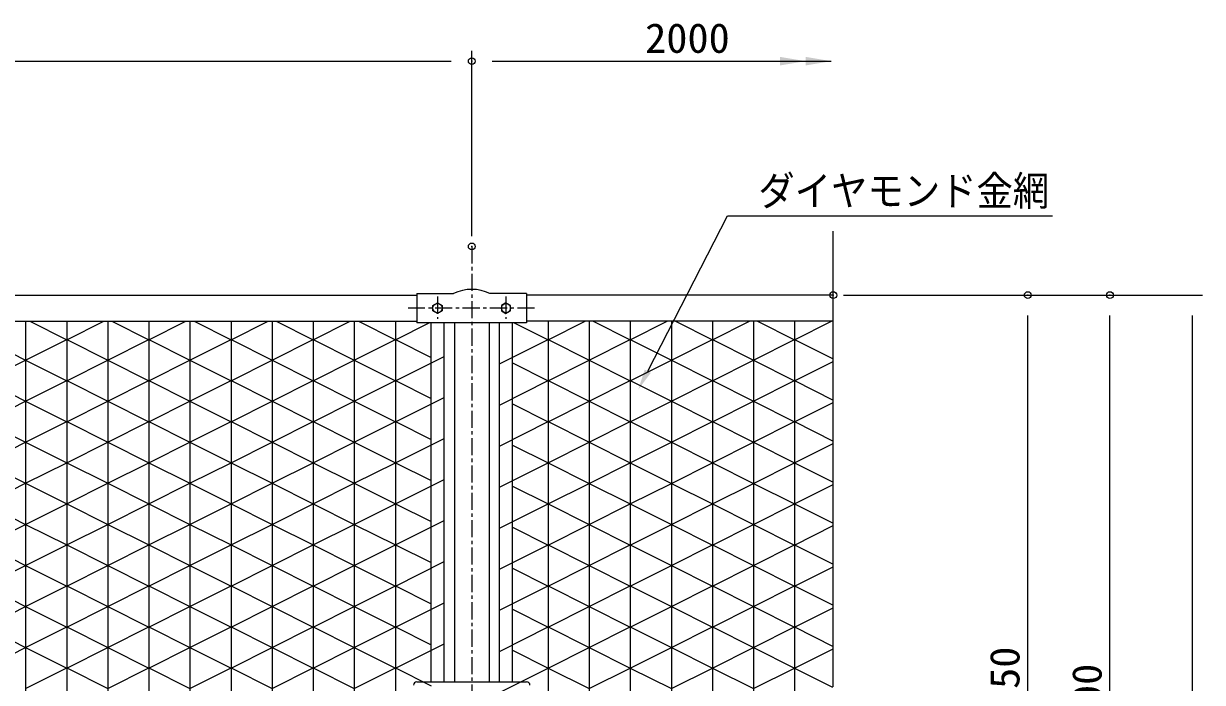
# Model space of a CAD drawing. Units: millimetres, scale not verified. Extents: x -4425 to 4425, y -3150 to 3150.
# Drawn here: x -2286 to -564, y 202 to 1165 of the extents above; entities that cross this region are included whole.
import ezdxf
from ezdxf.enums import TextEntityAlignment as Align

# ---------------------------------------------------------------- set-up
doc = ezdxf.new("R2010")
doc.units = ezdxf.units.MM
doc.header["$LTSCALE"] = 20
doc.header["$PDMODE"] = 32
doc.header["$PDSIZE"] = 10
doc.linetypes.add('USER1', pattern=[2, 1.25, -0.25, 0.25, -0.25])
for name, color, linetype, lineweight in [('0-0_0', 1, 'Continuous', 25), ('0-1_SUNPOU', 1, 'Continuous', 25), ('0-5_KOUZOU', 7, 'Continuous', 25), ('0-7_BUHIN', 7, 'Continuous', 25), ('0-8_BOLT', 3, 'Continuous', 25), ('0-9_AMI-HATCH', 6, 'Continuous', 25)]:
    doc.layers.add(name, color=color, linetype=linetype, lineweight=lineweight)
doc.layers.add('0-2_DEFPOINTS', color=7, linetype='Continuous')
doc.styles.add('ＭＳ ゴシック', font='')
doc.styles.get('ＭＳ ゴシック').set_extended_font_data('MS Gothic')

msp = doc.modelspace()

# ---------------------------------------------------------------- linework, layer by layer
at = {"layer": '0-0_0'}
for p, q in [((-1631.06, 854.01), (-1631.06, 1124.79)), ((-1631.06, 854.01), (-1631.06, 1124.79)), ((-3624.06, 1109.79), (-1661.06, 1109.79)), ((-1088.1, 767.89), (-804.06, 767.89)), ((-1088.1, 767.89), (-684.06, 767.89)), ((-1088.1, 767.89), (-564.06, 767.89)), ((-819.06, -352.11), (-819.06, 737.89)), ((-699.06, -402.11), (-699.06, 737.89)), ((-579.06, 737.89), (-579.06, -602.11))]:
    msp.add_line(p, q, dxfattribs=at)
at = {"layer": '0-1_SUNPOU'}
for p, q in [((-1601.06, 1109.79), (-1106.05, 1109.79)), ((-1374.09, 656.64), (-1257.55, 883.57)), ((-1257.55, 883.57), (-782.88, 883.57))]:
    msp.add_line(p, q, dxfattribs=at)
for points in [[(-1181.05, 1116.04), (-1143.55, 1109.79), (-1181.05, 1103.54)], [(-1143.55, 1116.04), (-1106.05, 1109.79), (-1143.55, 1103.54)], [(-1369.64, 654.35), (-1387.79, 629.95), (-1378.54, 658.92)]]:
    msp.add_solid(points, dxfattribs=at)
at = {"layer": '0-2_DEFPOINTS'}
for p in [(-1631.06, 1109.79), (-1631.06, 839.01), (-1103.1, 767.89), (-819.06, 767.89), (-699.06, 767.89)]:
    msp.add_point(p, dxfattribs=at)
at = {"layer": '0-5_KOUZOU', "color": 3}
msp.add_line((-1103.1, 195.54), (-1103.1, 861.25), dxfattribs=at)
at = {"layer": '0-5_KOUZOU', "color": 1, "linetype": 'USER1'}
msp.add_line((-1631.06, 839.01), (-1631.06, -670.22), dxfattribs=at)
at = {"layer": '0-5_KOUZOU'}
for p, q in [((-3574.06, 767.89), (-1711.06, 767.89)), ((-3574.06, 767.89), (-1711.06, 767.89)), ((-1103.1, 767.89), (-1551.06, 767.89)), ((-3574.06, 729.89), (-1711.06, 729.89)), ((-3574.06, 729.89), (-1711.06, 729.89)), ((-1690.54, 202.89), (-1690.56, 727.64)), ((-1671.58, 202.89), (-1671.56, 727.64)), ((-1656.46, 727.64), (-1656.46, 202.89)), ((-1605.66, 727.64), (-1605.66, 202.89)), ((-1590.54, 202.89), (-1590.56, 727.64)), ((-1571.58, 202.89), (-1571.56, 727.64)), ((-1103.1, 729.89), (-1551.06, 729.89))]:
    msp.add_line(p, q, dxfattribs=at)
at = {"layer": '0-7_BUHIN'}
for p, q in [((-1711.06, 770.14), (-1711.06, 727.64)), ((-1711.06, 770.14), (-1657.56, 770.14)), ((-1551.06, 770.14), (-1604.56, 770.14)), ((-1711.2, 202.89), (-1551.08, 202.89))]:
    msp.add_line(p, q, dxfattribs=at)
at = {"layer": '0-7_BUHIN', "color": 1, "linetype": 'USER1'}
for p, q in [((-1681.06, 765.71), (-1681.06, 733.03)), ((-1581.06, 765.71), (-1581.06, 733.03)), ((-1539.44, 748.89), (-1723.74, 748.89))]:
    msp.add_line(p, q, dxfattribs=at)
at = {"layer": '0-7_BUHIN'}
msp.add_lwpolyline([(-1551.06, 770.14), (-1551.06, 727.64), (-1711.06, 727.64)], dxfattribs=at)
for centre, radius, start, end in [((-1631.06, 716.3), 60, 63.78973, 116.21027), ((-1711.08, 197.89), 5, 90, 180), ((-1551.08, 197.89), 5, 0, 90)]:
    msp.add_arc(centre, radius, start, end, dxfattribs=at)
at = {"layer": '0-8_BOLT'}
for points in [[(-1681.06, 741.05), (-1687.85, 744.97), (-1687.85, 752.81), (-1681.06, 756.73), (-1674.27, 752.81), (-1674.27, 744.97)], [(-1581.06, 741.05), (-1574.27, 744.97), (-1574.27, 752.81), (-1581.06, 756.73), (-1587.85, 752.81), (-1587.85, 744.97)]]:
    msp.add_lwpolyline(points, close=True, dxfattribs=at)
for centre in [(-1681.06, 748.89), (-1581.06, 748.89)]:
    msp.add_circle(centre, 6.8, dxfattribs=at)
at = {"layer": '0-9_AMI-HATCH'}
for p, q in [((-2282.56, 729.89), (-2282.56, -344.11)), ((-2222.56, 729.89), (-2222.56, -344.11)), ((-2162.56, 729.89), (-2162.56, -344.11)), ((-2102.56, 729.89), (-2102.56, -344.11)), ((-2042.56, 729.89), (-2042.56, -344.11)), ((-1982.56, 729.89), (-1982.56, -344.11)), ((-1922.56, 729.89), (-1922.56, -344.11)), ((-1862.56, 729.89), (-1862.56, -344.11)), ((-1802.56, 729.89), (-1802.56, -344.11)), ((-1742.56, 729.89), (-1742.56, -344.11)), ((-1569.07, 727.56), (-1519.54, 702.68)), ((-1519.54, 702.68), (-1465.53, 729.81)), ((-1519.52, 729.81), (-1519.52, -344.19)), ((-1459.52, 729.81), (-1459.52, -344.19)), ((-1453.55, 729.81), (-1399.54, 702.68)), ((-1399.54, 702.68), (-1345.53, 729.81)), ((-1399.52, 729.81), (-1399.52, -344.19)), ((-1339.52, 729.81), (-1339.52, -344.19)), ((-1333.55, 729.81), (-1279.54, 702.68)), ((-1279.54, 702.68), (-1225.53, 729.81)), ((-1279.52, 729.81), (-1279.52, -344.19)), ((-1219.52, 729.81), (-1219.52, -344.19)), ((-1213.55, 729.81), (-1159.54, 702.68)), ((-1159.54, 702.68), (-1105.53, 729.81)), ((-1159.52, 729.81), (-1159.52, -344.19)), ((-2342.58, 703.05), (-2282.56, 672.9)), ((-2282.6, 672.9), (-2222.58, 703.05)), ((-2222.58, 703.05), (-2162.56, 672.9)), ((-2162.6, 672.9), (-2102.58, 703.05)), ((-2102.58, 703.05), (-2042.56, 672.9)), ((-2042.6, 672.9), (-1982.58, 703.05)), ((-1982.58, 703.05), (-1922.56, 672.9)), ((-1922.6, 672.9), (-1862.58, 703.05)), ((-1862.58, 703.05), (-1802.56, 672.9)), ((-1802.6, 672.9), (-1742.58, 703.05)), ((-1742.58, 703.05), (-1690.56, 676.92)), ((-1589.54, 667.81), (-1519.54, 702.97)), ((-1519.54, 702.97), (-1459.52, 672.82)), ((-1459.56, 672.82), (-1399.54, 702.97)), ((-1399.54, 702.97), (-1339.52, 672.82)), ((-1339.56, 672.82), (-1279.54, 702.97)), ((-1279.54, 702.97), (-1219.52, 672.82)), ((-1219.56, 672.82), (-1159.54, 702.97)), ((-1159.54, 702.97), (-1103.1, 674.62)), ((-2342.58, 642.76), (-2282.56, 672.9)), ((-2282.6, 672.9), (-2222.58, 642.76)), ((-2222.58, 642.76), (-2162.56, 672.9)), ((-2162.6, 672.9), (-2102.58, 642.76)), ((-2102.58, 642.76), (-2042.56, 672.9)), ((-2042.6, 672.9), (-1982.58, 642.76)), ((-1982.58, 642.76), (-1922.56, 672.9)), ((-1922.6, 672.9), (-1862.58, 642.76)), ((-1862.58, 642.76), (-1802.56, 672.9)), ((-1802.6, 672.9), (-1742.58, 642.76)), ((-1742.58, 642.76), (-1671.56, 678.43)), ((-1519.54, 642.68), (-1459.52, 672.82)), ((-1459.56, 672.82), (-1399.54, 642.68)), ((-1399.54, 642.68), (-1339.52, 672.82)), ((-1339.56, 672.82), (-1279.54, 642.68)), ((-1279.54, 642.68), (-1219.52, 672.82)), ((-1219.56, 672.82), (-1159.54, 642.68)), ((-1571.56, 668.81), (-1519.54, 642.68)), ((-1159.54, 642.68), (-1103.1, 671.03)), ((-2342.58, 643.05), (-2282.56, 612.9)), ((-2282.6, 612.9), (-2222.58, 643.05)), ((-2222.58, 643.05), (-2162.56, 612.9)), ((-2162.6, 612.9), (-2102.58, 643.05)), ((-2102.58, 643.05), (-2042.56, 612.9)), ((-2042.6, 612.9), (-1982.58, 643.05)), ((-1982.58, 643.05), (-1922.56, 612.9)), ((-1922.6, 612.9), (-1862.58, 643.05)), ((-1862.58, 643.05), (-1802.56, 612.9)), ((-1802.6, 612.9), (-1742.58, 643.05)), ((-1742.58, 643.05), (-1690.56, 616.92)), ((-1589.54, 607.81), (-1519.54, 642.97)), ((-1519.54, 642.97), (-1459.52, 612.82)), ((-1459.56, 612.82), (-1399.54, 642.97)), ((-1399.54, 642.97), (-1339.52, 612.82)), ((-1219.56, 612.82), (-1159.54, 642.97)), ((-1159.54, 642.97), (-1103.1, 614.62)), ((-2342.58, 582.76), (-2282.56, 612.9)), ((-2282.6, 612.9), (-2222.58, 582.76)), ((-2222.58, 582.76), (-2162.56, 612.9)), ((-2162.6, 612.9), (-2102.58, 582.76)), ((-2102.58, 582.76), (-2042.56, 612.9)), ((-2042.6, 612.9), (-1982.58, 582.76)), ((-1982.58, 582.76), (-1922.56, 612.9)), ((-1922.6, 612.9), (-1862.58, 582.76)), ((-1862.58, 582.76), (-1802.56, 612.9)), ((-1802.6, 612.9), (-1742.58, 582.76)), ((-1742.58, 582.76), (-1671.56, 618.43)), ((-1459.56, 612.82), (-1399.54, 582.68)), ((-1399.54, 582.68), (-1339.52, 612.82)), ((-1219.56, 612.82), (-1159.54, 582.68)), ((-1159.54, 582.68), (-1103.1, 611.03)), ((-2342.58, 583.05), (-2282.56, 552.9)), ((-2282.6, 552.9), (-2222.58, 583.05)), ((-2222.58, 583.05), (-2162.56, 552.9)), ((-2162.6, 552.9), (-2102.58, 583.05)), ((-2102.58, 583.05), (-2042.56, 552.9)), ((-2042.6, 552.9), (-1982.58, 583.05)), ((-1982.58, 583.05), (-1922.56, 552.9)), ((-1922.6, 552.9), (-1862.58, 583.05)), ((-1862.58, 583.05), (-1802.56, 552.9)), ((-1802.6, 552.9), (-1742.58, 583.05)), ((-1742.58, 583.05), (-1690.56, 556.92)), ((-1589.54, 547.81), (-1519.54, 582.97)), ((-1519.54, 582.97), (-1459.52, 552.82)), ((-1459.56, 552.82), (-1399.54, 582.97)), ((-1399.54, 582.97), (-1339.52, 552.82)), ((-1339.56, 552.82), (-1279.54, 582.97)), ((-1279.54, 582.97), (-1219.52, 552.82)), ((-1219.56, 552.82), (-1159.54, 582.97)), ((-1159.54, 582.97), (-1103.1, 554.62)), ((-2342.58, 522.76), (-2282.56, 552.9)), ((-2282.6, 552.9), (-2222.58, 522.76)), ((-2222.58, 522.76), (-2162.56, 552.9)), ((-2162.6, 552.9), (-2102.58, 522.76)), ((-2102.58, 522.76), (-2042.56, 552.9)), ((-2042.6, 552.9), (-1982.58, 522.76)), ((-1982.58, 522.76), (-1922.56, 552.9)), ((-1922.6, 552.9), (-1862.58, 522.76)), ((-1862.58, 522.76), (-1802.56, 552.9)), ((-1802.6, 552.9), (-1742.58, 522.76)), ((-1742.58, 522.76), (-1671.56, 558.43)), ((-1519.54, 522.68), (-1459.52, 552.82)), ((-1459.56, 552.82), (-1399.54, 522.68)), ((-1399.54, 522.68), (-1339.52, 552.82)), ((-1339.56, 552.82), (-1279.54, 522.68)), ((-1279.54, 522.68), (-1219.52, 552.82)), ((-1219.56, 552.82), (-1159.54, 522.68)), ((-1159.54, 522.68), (-1103.1, 551.03)), ((-1571.56, 548.81), (-1519.54, 522.68)), ((-2342.58, 523.05), (-2282.56, 492.9)), ((-2282.6, 492.9), (-2222.58, 523.05)), ((-2222.58, 523.05), (-2162.56, 492.9)), ((-2162.6, 492.9), (-2102.58, 523.05)), ((-2102.58, 523.05), (-2042.56, 492.9)), ((-2042.6, 492.9), (-1982.58, 523.05)), ((-1982.58, 523.05), (-1922.56, 492.9)), ((-1922.6, 492.9), (-1862.58, 523.05)), ((-1862.58, 523.05), (-1802.56, 492.9)), ((-1802.6, 492.9), (-1742.58, 523.05)), ((-1742.58, 523.05), (-1690.56, 496.92)), ((-1589.54, 487.81), (-1519.54, 522.97)), ((-1519.54, 522.97), (-1459.52, 492.82)), ((-1459.56, 492.82), (-1399.54, 522.97)), ((-1399.54, 522.97), (-1339.52, 492.82)), ((-1219.56, 492.82), (-1159.54, 522.97)), ((-1159.54, 522.97), (-1103.1, 494.62)), ((-2342.58, 462.76), (-2282.56, 492.9)), ((-2282.6, 492.9), (-2222.58, 462.76)), ((-2222.58, 462.76), (-2162.56, 492.9)), ((-2162.6, 492.9), (-2102.58, 462.76)), ((-2102.58, 462.76), (-2042.56, 492.9)), ((-2042.6, 492.9), (-1982.58, 462.76)), ((-1982.58, 462.76), (-1922.56, 492.9)), ((-1922.6, 492.9), (-1862.58, 462.76)), ((-1862.58, 462.76), (-1802.56, 492.9)), ((-1802.6, 492.9), (-1742.58, 462.76)), ((-1742.58, 462.76), (-1671.56, 498.43)), ((-1571.56, 488.81), (-1519.54, 462.68)), ((-1519.54, 462.68), (-1459.52, 492.82)), ((-1459.56, 492.82), (-1399.54, 462.68)), ((-1399.54, 462.68), (-1339.52, 492.82)), ((-1219.56, 492.82), (-1159.54, 462.68)), ((-1159.54, 462.68), (-1103.1, 491.03)), ((-2342.58, 463.05), (-2282.56, 432.9)), ((-2282.6, 432.9), (-2222.58, 463.05)), ((-2222.58, 463.05), (-2162.56, 432.9)), ((-2162.6, 432.9), (-2102.58, 463.05)), ((-2102.58, 463.05), (-2042.56, 432.9)), ((-2042.6, 432.9), (-1982.58, 463.05)), ((-1982.58, 463.05), (-1922.56, 432.9)), ((-1922.6, 432.9), (-1862.58, 463.05)), ((-1862.58, 463.05), (-1802.56, 432.9)), ((-1802.6, 432.9), (-1742.58, 463.05)), ((-1742.58, 463.05), (-1690.56, 436.92)), ((-1589.54, 427.81), (-1519.54, 462.97)), ((-1519.54, 462.97), (-1459.52, 432.82)), ((-1459.56, 432.82), (-1399.54, 462.97)), ((-1399.54, 462.97), (-1339.52, 432.82)), ((-1219.56, 432.82), (-1159.54, 462.97)), ((-1159.54, 462.97), (-1103.1, 434.62)), ((-2342.58, 402.76), (-2282.56, 432.9)), ((-2282.6, 432.9), (-2222.58, 402.76)), ((-2222.58, 402.76), (-2162.56, 432.9)), ((-2162.6, 432.9), (-2102.58, 402.76)), ((-2102.58, 402.76), (-2042.56, 432.9)), ((-2042.6, 432.9), (-1982.58, 402.76)), ((-1982.58, 402.76), (-1922.56, 432.9)), ((-1922.6, 432.9), (-1862.58, 402.76)), ((-1862.58, 402.76), (-1802.56, 432.9)), ((-1802.6, 432.9), (-1742.58, 402.76)), ((-1742.58, 402.76), (-1671.56, 438.43)), ((-1519.54, 402.68), (-1459.52, 432.82)), ((-1459.56, 432.82), (-1399.54, 402.68)), ((-1399.54, 402.68), (-1339.52, 432.82)), ((-1219.56, 432.82), (-1159.54, 402.68)), ((-1159.54, 402.68), (-1103.1, 431.03)), ((-1571.56, 428.81), (-1519.54, 402.68)), ((-2342.58, 403.05), (-2282.56, 372.9)), ((-2282.6, 372.9), (-2222.58, 403.05)), ((-2222.58, 403.05), (-2162.56, 372.9)), ((-2162.6, 372.9), (-2102.58, 403.05)), ((-2102.58, 403.05), (-2042.56, 372.9)), ((-2042.6, 372.9), (-1982.58, 403.05)), ((-1982.58, 403.05), (-1922.56, 372.9)), ((-1922.6, 372.9), (-1862.58, 403.05)), ((-1862.58, 403.05), (-1802.56, 372.9)), ((-1802.6, 372.9), (-1742.58, 403.05)), ((-1742.58, 403.05), (-1690.56, 376.92)), ((-1589.54, 367.81), (-1519.54, 402.97)), ((-1519.54, 402.97), (-1459.52, 372.82)), ((-1459.56, 372.82), (-1399.54, 402.97)), ((-1399.54, 402.97), (-1339.52, 372.82)), ((-1339.56, 372.82), (-1279.54, 402.97)), ((-1279.54, 402.97), (-1219.52, 372.82)), ((-1219.56, 372.82), (-1159.54, 402.97)), ((-1159.54, 402.97), (-1103.1, 374.62)), ((-2342.58, 342.76), (-2282.56, 372.9)), ((-2282.6, 372.9), (-2222.58, 342.76)), ((-2222.58, 342.76), (-2162.56, 372.9)), ((-2162.6, 372.9), (-2102.58, 342.76)), ((-2102.58, 342.76), (-2042.56, 372.9)), ((-2042.6, 372.9), (-1982.58, 342.76)), ((-1982.58, 342.76), (-1922.56, 372.9)), ((-1922.6, 372.9), (-1862.58, 342.76)), ((-1862.58, 342.76), (-1802.56, 372.9)), ((-1802.6, 372.9), (-1742.58, 342.76)), ((-1742.58, 342.76), (-1671.56, 378.43)), ((-1571.56, 368.81), (-1519.54, 342.68)), ((-1519.54, 342.68), (-1459.52, 372.82)), ((-1459.56, 372.82), (-1399.54, 342.68)), ((-1399.54, 342.68), (-1339.52, 372.82)), ((-1339.56, 372.82), (-1279.54, 342.68)), ((-1279.54, 342.68), (-1219.52, 372.82)), ((-1219.56, 372.82), (-1159.54, 342.68)), ((-1159.54, 342.68), (-1103.1, 371.03)), ((-2342.58, 343.05), (-2282.56, 312.9)), ((-2282.6, 312.9), (-2222.58, 343.05)), ((-2222.58, 343.05), (-2162.56, 312.9)), ((-2162.6, 312.9), (-2102.58, 343.05)), ((-2102.58, 343.05), (-2042.56, 312.9)), ((-2042.6, 312.9), (-1982.58, 343.05)), ((-1982.58, 343.05), (-1922.56, 312.9)), ((-1922.6, 312.9), (-1862.58, 343.05)), ((-1862.58, 343.05), (-1802.56, 312.9)), ((-1802.6, 312.9), (-1742.58, 343.05)), ((-1742.58, 343.05), (-1690.56, 316.92)), ((-1459.56, 312.82), (-1399.54, 342.97)), ((-1399.54, 342.97), (-1339.52, 312.82)), ((-1219.56, 312.82), (-1159.54, 342.97)), ((-1159.54, 342.97), (-1103.1, 314.62)), ((-2342.58, 282.76), (-2282.56, 312.9)), ((-2282.6, 312.9), (-2222.58, 282.76)), ((-2222.58, 282.76), (-2162.56, 312.9)), ((-2162.6, 312.9), (-2102.58, 282.76)), ((-2102.58, 282.76), (-2042.56, 312.9)), ((-2042.6, 312.9), (-1982.58, 282.76)), ((-1982.58, 282.76), (-1922.56, 312.9)), ((-1922.6, 312.9), (-1862.58, 282.76)), ((-1862.58, 282.76), (-1802.56, 312.9)), ((-1802.6, 312.9), (-1742.58, 282.76)), ((-1742.58, 282.76), (-1671.56, 318.43)), ((-1519.54, 282.68), (-1459.52, 312.82)), ((-1459.56, 312.82), (-1399.54, 282.68)), ((-1399.54, 282.68), (-1339.52, 312.82)), ((-1219.56, 312.82), (-1159.54, 282.68)), ((-1159.54, 282.68), (-1103.1, 311.03)), ((-1571.56, 308.81), (-1519.54, 282.68)), ((-2342.58, 283.05), (-2282.56, 252.9)), ((-2282.6, 252.9), (-2222.58, 283.05)), ((-2222.58, 283.05), (-2162.56, 252.9)), ((-2162.6, 252.9), (-2102.58, 283.05)), ((-2102.58, 283.05), (-2042.56, 252.9)), ((-2042.6, 252.9), (-1982.58, 283.05)), ((-1982.58, 283.05), (-1922.56, 252.9)), ((-1922.6, 252.9), (-1862.58, 283.05)), ((-1862.58, 283.05), (-1802.56, 252.9)), ((-1802.6, 252.9), (-1742.58, 283.05)), ((-1742.58, 283.05), (-1690.56, 256.92)), ((-1589.54, 247.81), (-1519.54, 282.97)), ((-1519.54, 282.97), (-1459.52, 252.82)), ((-1459.56, 252.82), (-1399.54, 282.97)), ((-1399.54, 282.97), (-1339.52, 252.82)), ((-1339.56, 252.82), (-1279.54, 282.97)), ((-1279.54, 282.97), (-1219.52, 252.82)), ((-1219.56, 252.82), (-1159.54, 282.97)), ((-1159.54, 282.97), (-1103.1, 254.62)), ((-1742.58, 222.76), (-1671.56, 258.43)), ((-2342.58, 222.76), (-2282.56, 252.9)), ((-2282.6, 252.9), (-2222.58, 222.76)), ((-2222.58, 222.76), (-2162.56, 252.9)), ((-2162.6, 252.9), (-2102.58, 222.76)), ((-2102.58, 222.76), (-2042.56, 252.9)), ((-2042.6, 252.9), (-1982.58, 222.76)), ((-1982.58, 222.76), (-1922.56, 252.9)), ((-1922.6, 252.9), (-1862.58, 222.76)), ((-1862.58, 222.76), (-1802.56, 252.9)), ((-1802.6, 252.9), (-1742.58, 222.76)), ((-1571.56, 248.81), (-1519.54, 222.68)), ((-1519.54, 222.68), (-1459.52, 252.82)), ((-1459.56, 252.82), (-1399.54, 222.68)), ((-1399.54, 222.68), (-1339.52, 252.82)), ((-1339.56, 252.82), (-1279.54, 222.68)), ((-1279.54, 222.68), (-1219.52, 252.82)), ((-1219.56, 252.82), (-1159.54, 222.68)), ((-1159.54, 222.68), (-1103.1, 251.03)), ((-2282.6, 192.9), (-2222.58, 223.05)), ((-2222.58, 223.05), (-2162.56, 192.9)), ((-2162.6, 192.9), (-2102.58, 223.05)), ((-2102.58, 223.05), (-2042.56, 192.9)), ((-2042.6, 192.9), (-1982.58, 223.05)), ((-1982.58, 223.05), (-1922.56, 192.9)), ((-1922.6, 192.9), (-1862.58, 223.05)), ((-1862.58, 223.05), (-1802.56, 192.9)), ((-1802.6, 192.9), (-1742.58, 223.05)), ((-1742.58, 223.05), (-1690.56, 196.92)), ((-1459.56, 192.82), (-1399.54, 222.97)), ((-1399.54, 222.97), (-1339.52, 192.82)), ((-1219.56, 192.82), (-1159.54, 222.97)), ((-1159.54, 222.97), (-1104.19, 195.17))]:
    msp.add_line(p, q, dxfattribs=at)
for points in [[(-2276.59, 729.89), (-2222.58, 702.76), (-2168.57, 729.89)], [(-2156.59, 729.89), (-2102.58, 702.76), (-2048.57, 729.89)], [(-2036.59, 729.89), (-1982.58, 702.76), (-1928.57, 729.89)], [(-1916.59, 729.89), (-1862.58, 702.76), (-1808.57, 729.89)], [(-1796.59, 729.89), (-1742.58, 702.76), (-1693.05, 727.64)], [(-1339.56, 612.82), (-1279.54, 642.97), (-1219.52, 612.82)], [(-1571.56, 608.81), (-1519.54, 582.68), (-1459.52, 612.82)], [(-1339.56, 612.82), (-1279.54, 582.68), (-1219.52, 612.82)], [(-1339.56, 492.82), (-1279.54, 522.97), (-1219.52, 492.82)], [(-1339.56, 492.82), (-1279.54, 462.68), (-1219.52, 492.82)], [(-1339.56, 432.82), (-1279.54, 462.97), (-1219.52, 432.82)], [(-1339.56, 432.82), (-1279.54, 402.68), (-1219.52, 432.82)], [(-1589.54, 307.81), (-1519.54, 342.97), (-1459.52, 312.82)], [(-1339.56, 312.82), (-1279.54, 342.97), (-1219.52, 312.82)], [(-1339.56, 312.82), (-1279.54, 282.68), (-1219.52, 312.82)], [(-1589.54, 187.81), (-1519.54, 222.97), (-1459.52, 192.82)], [(-1339.56, 192.82), (-1279.54, 222.97), (-1219.52, 192.82)]]:
    msp.add_lwpolyline(points, dxfattribs=at)

# ---------------------------------------------------------------- texts
at = {"layer": '0-0_0', "color": 3, "style": 'ＭＳ ゴシック', "width": 1.05}
for s, p in [('1150', (-818.23, 130.64)), ('1200', (-698.23, 105.64))]:
    msp.add_text(s, height=43.26, rotation=90, dxfattribs=at).set_placement(p, align=Align.BOTTOM_LEFT)
at = {"layer": '0-1_SUNPOU', "color": 3, "style": 'ＭＳ ゴシック'}
for s, width, p in [('2000', 1.05, (-1377.88, 1108.97)), ('ダイヤモンド金網', 0.9, (-1212.59, 885.75))]:
    msp.add_text(s, height=43.26, dxfattribs=dict(at, width=width)).set_placement(p, align=Align.BOTTOM_LEFT)

doc.saveas('drawing.dxf')
